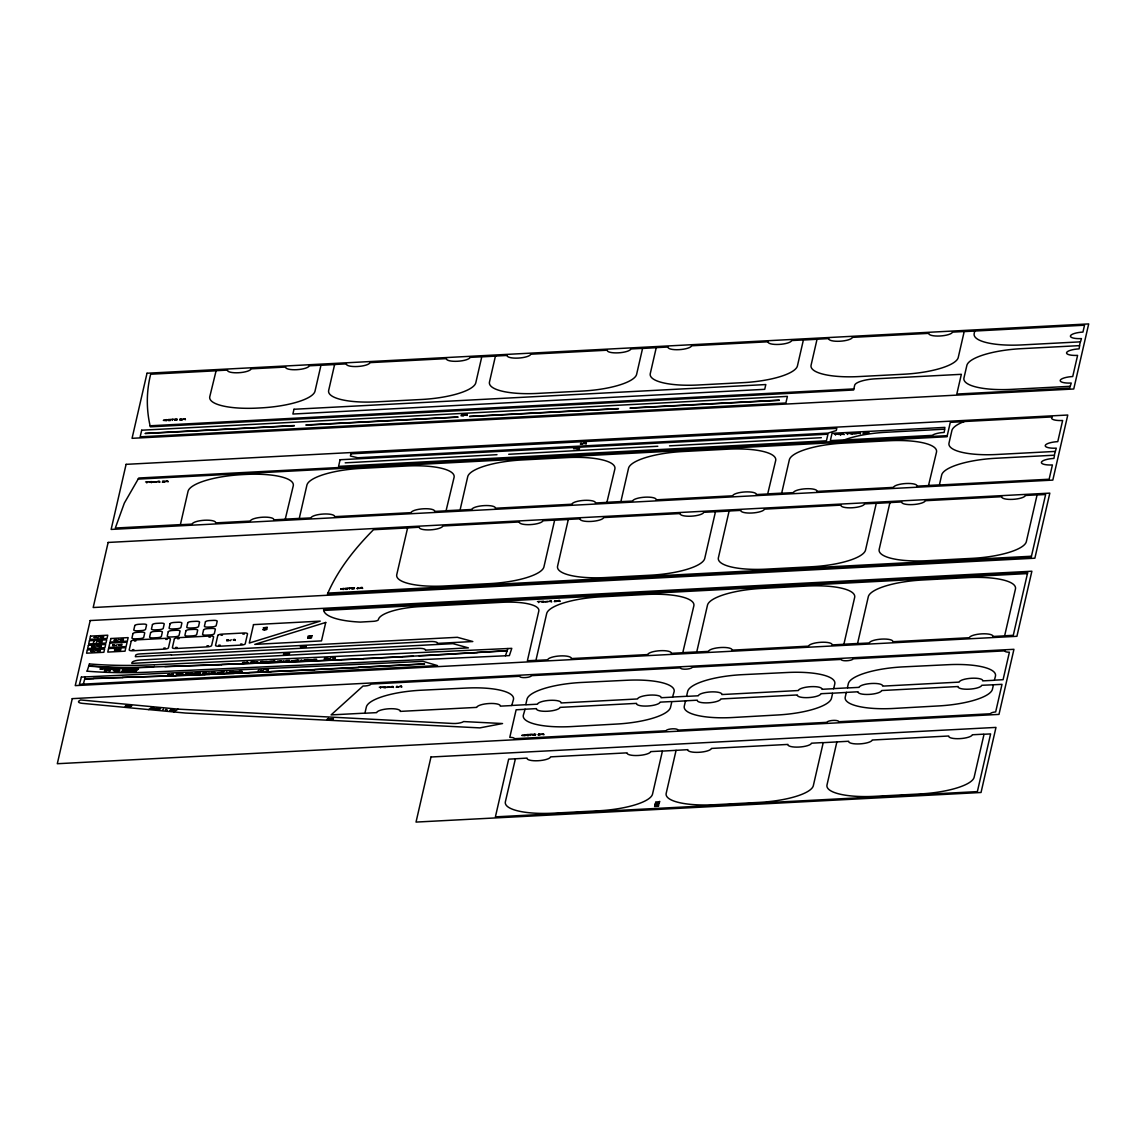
<?xml version="1.0" encoding="UTF-8"?>
<svg xmlns="http://www.w3.org/2000/svg" width="1146" height="1146" viewBox="0 0 1146 1146"><rect width="100%" height="100%" fill="white"/><g stroke="black" fill="none" stroke-linecap="round" stroke-linejoin="round"><path stroke-width="1.5" d="M257.807 662.187L254.04 662.417L257.793 662.073M295.367 660.612L291.6 660.884M114.428 649.925L116.949 649.395M179.435 674.349L183.202 674.092L179.492 674.507M234.644 672.143L238.411 671.857L234.686 672.272M93.313 642.448L94.273 641.474M96.364 642.29L97.324 641.302M95.533 646.946L96.493 645.957M94.545 651.458L95.505 650.484M97.854 637.677L98.814 636.703M146.817 482.953L147.06 481.879M114.399 640.542L114.643 639.439L116.677 640.156L114.027 640.299M151.415 482.71L151.659 481.635L149.395 481.836M116.219 645.599L117.178 644.611M117.637 640.37L118.597 639.382M172.344 420.41L172.602 419.321M159.724 482.28L159.251 481.234M168.104 481.85L167.631 480.79M185.437 419.723L184.964 418.677M947.255 435.652L138.781 478.011L124.341 503.094L115.331 528.034L180.395 524.624L188.03 491.39A51.241 13.867 -4.3 0 1 242.279 474.616L245.473 474.444A51.241 13.867 -4.3 0 1 293.247 485.875L285.254 519.181M216.107 370.745L209.79 396.645A51.241 13.867 -4.3 0 0 257.564 408.076L260.772 407.904A51.241 13.867 -4.3 0 0 315.021 391.13L320.952 365.302L334.99 364.514M230.26 640.729L231.206 639.74M235.317 640.471L234.844 639.411M285.612 519.124L299.264 518.407L306.899 485.159A51.241 13.867 -4.3 0 1 361.148 468.385L406.286 466.021A51.241 13.867 -4.3 0 1 454.06 477.452L446.066 510.758M334.603 364.586L328.673 390.414A51.241 13.867 -4.3 0 0 376.432 401.845L421.57 399.481A51.241 13.867 -4.3 0 0 475.819 382.707L481.764 356.879L495.803 356.091M289.279 654.251L289.523 653.163L286.615 653.32M305.91 647.289L306.168 646.215L303.26 646.358M349.544 589.144L349.802 588.07M357.38 588.743L357.638 587.64L359.658 588.356L357.022 588.5M362.637 588.471L362.165 587.411M833.357 688.646L847.367 687.872L848.327 683.675A51.241 13.867 -4.3 0 1 903.306 666.872L948.401 664.68A51.241 13.867 -4.3 0 1 995.444 676.154L994.442 680.165L1003.079 679.707L1009.397 652.203A5.916 1.604 -4.3 0 1 1004.856 650.856L853.111 658.807A5.916 1.604 -4.3 0 1 846.851 660.741A5.916 1.604 -4.3 0 1 841.336 659.423L692.299 667.23A5.916 1.604 -4.3 0 1 686.039 669.164A5.916 1.604 -4.3 0 1 680.523 667.846L531.486 675.653A5.916 1.604 -4.3 0 1 525.226 677.587A5.916 1.604 -4.3 0 1 519.725 676.269L370.917 684.062A5.916 1.604 -4.3 0 1 363.038 686.024L331.094 714.903L364.929 713.141L366.333 707.039A51.241 13.867 -4.3 0 1 421.313 690.221L466.408 688.044A51.241 13.867 -4.3 0 1 513.451 699.504L511.761 705.478M554.191 520.155L542.889 520.742A11.832 3.194 -4.3 0 1 530.369 524.61A11.832 3.194 -4.3 0 1 519.353 521.974L442.829 525.985A11.832 3.194 -4.3 0 1 430.309 529.853A11.832 3.194 -4.3 0 1 419.278 527.217L407.604 527.934L396.774 574.561A51.241 13.867 -4.3 0 0 444.548 585.993L489.686 583.629A51.241 13.867 -4.3 0 0 543.935 566.855L554.635 520.227L568.674 519.453M380.529 688.187L380.773 687.113M385.128 687.944L385.371 686.855L383.093 687.07M393.436 687.514L392.963 686.468M396.559 687.356L396.803 686.253L398.837 686.97L396.201 687.113M401.816 687.07L401.344 686.024M467.009 415.54L467.267 414.451L464.359 414.608M446.424 510.701L460.076 509.984L467.711 476.736A51.241 13.867 -4.3 0 1 521.96 459.961L567.098 457.598A51.241 13.867 -4.3 0 1 614.858 469.029L606.907 502.32M495.416 356.162L489.485 381.99A51.241 13.867 -4.3 0 0 537.245 393.422L582.383 391.058A51.241 13.867 -4.3 0 0 636.632 374.284L642.562 348.456L656.601 347.668M538.706 602.595L538.964 601.507M543.319 602.352L543.562 601.263L541.327 601.464M579.231 449.576L579.489 448.487L576.581 448.645M580.693 444.333L580.936 443.23L582.97 443.946L580.32 444.075M525.069 709.274L523.335 715.176A51.241 13.867 -4.3 0 0 571.84 726.564L617.021 724.028A51.241 13.867 -4.3 0 0 670.539 707.297L671.843 701.624L685.867 700.851M512.09 705.435L525.742 704.718L527.002 699.246A51.241 13.867 -4.3 0 1 581.982 682.443L627.077 680.251A51.241 13.867 -4.3 0 1 674.106 691.726L672.573 697.055M843.585 644.238L857.566 643.479L868.296 596.765A51.241 13.867 -4.3 0 1 922.544 579.991L967.682 577.627A51.241 13.867 -4.3 0 1 1015.442 589.058L1004.641 635.772L1013.279 635.314L1027.704 572.513L323.602 609.385A60.58 16.402 -4.3 0 0 360.388 622.092L373.338 621.333A4.928 1.332 -4.3 0 0 378.381 619.7A39.279 10.629 -4.3 0 1 420.009 606.606L502.048 602.309A39.422 10.672 -4.3 0 1 538.792 611.105L527.389 660.769L535.941 660.325L546.671 613.611A51.241 13.867 -4.3 0 1 600.919 596.837L646.058 594.473A51.241 13.867 -4.3 0 1 693.831 605.905L682.772 652.661M568.301 519.51L557.586 566.138A51.241 13.867 -4.3 0 0 605.346 577.57L650.484 575.206A51.241 13.867 -4.3 0 0 704.733 558.431L715.448 511.804L729.486 511.03M586.064 444.046L586.308 442.972L583.4 443.115M661.958 751.017L650.656 751.618A11.832 3.194 -4.3 0 1 638.136 755.486A11.832 3.194 -4.3 0 1 627.12 752.85L550.596 756.861A11.832 3.194 -4.3 0 1 538.076 760.729A11.832 3.194 -4.3 0 1 527.045 758.093L515.399 758.795L505.386 801.742A51.241 13.867 -4.3 0 0 553.16 813.173L598.298 810.809A51.241 13.867 -4.3 0 0 652.547 794.035L662.402 751.103L687.858 749.67A11.832 3.194 -4.3 0 0 698.874 752.306A11.832 3.194 -4.3 0 0 711.394 748.438L787.932 744.427A11.832 3.194 -4.3 0 0 798.948 747.063A11.832 3.194 -4.3 0 0 811.468 743.195L822.771 742.594M551.627 601.922L551.154 600.876M560.022 601.478L559.549 600.432M530.77 735.474L531.013 734.4M543.877 734.801L543.405 733.741M607.151 502.277L620.888 501.561L628.524 468.313A51.241 13.867 -4.3 0 1 682.772 451.538L727.911 449.175A51.241 13.867 -4.3 0 1 775.67 460.606L767.705 493.897M656.228 347.739L650.283 373.567A51.241 13.867 -4.3 0 0 698.057 384.999L743.195 382.635A51.241 13.867 -4.3 0 0 797.444 365.861L803.375 340.033L817.413 339.245M654.796 805.652L654.968 804.922M658.549 806.225L654.581 806.526M659.652 801.355L659.236 803.102L655.311 803.303M685.494 700.908L684.291 706.122A51.241 13.867 -4.3 0 0 732.795 717.511L777.976 714.961A51.241 13.867 -4.3 0 0 831.495 698.229L832.641 693.201L846.679 692.428M672.903 697.012L686.554 696.295L687.657 691.468A51.241 13.867 -4.3 0 1 742.637 674.65L787.732 672.473A51.241 13.867 -4.3 0 1 834.775 683.933L833.701 688.588M683.102 652.618L696.754 651.902L707.483 605.188A51.241 13.867 -4.3 0 1 761.732 588.414L806.87 586.05A51.241 13.867 -4.3 0 1 854.644 597.481L843.9 644.195M729.1 511.087L718.399 557.715A51.241 13.867 -4.3 0 0 766.158 569.147L811.296 566.783A51.241 13.867 -4.3 0 0 865.545 550.008L876.26 503.38L890.299 502.607M676.068 750.386L666.198 793.318A51.241 13.867 -4.3 0 0 713.958 804.75L759.096 802.386A51.241 13.867 -4.3 0 0 813.345 785.612L823.215 742.68L848.67 741.247A11.832 3.194 -4.3 0 0 859.686 743.883A11.832 3.194 -4.3 0 0 872.206 740.015L948.73 736.004A11.832 3.194 -4.3 0 0 959.761 738.64A11.832 3.194 -4.3 0 0 972.281 734.772L983.569 734.171M767.963 493.854L781.687 493.138L789.322 459.89A51.241 13.867 -4.3 0 1 843.571 443.115L888.709 440.752A51.241 13.867 -4.3 0 1 936.483 452.183L928.518 485.474M817.026 339.316L811.096 365.144A51.241 13.867 -4.3 0 0 858.87 376.576L904.008 374.212A51.241 13.867 -4.3 0 0 958.257 357.437L964.187 331.609L1084.531 325.206L1082.941 332.082A11.832 3.194 -4.3 0 0 1070.436 335.95A11.832 3.194 -4.3 0 0 1081.452 338.586L1080.535 341.752M835.477 435.108L835.721 434.033M840.29 434.864L840.534 433.775L837.626 433.933M847.553 434.477L847.796 433.389M852.151 434.234L852.409 433.145L850.203 433.331M860.46 433.804L859.987 432.758M868.84 433.36L868.367 432.314M846.307 692.485L845.247 697.055A51.241 13.867 -4.3 0 0 893.751 708.443L938.932 705.907A51.241 13.867 -4.3 0 0 992.45 689.176L993.453 684.778L1002.005 684.334L995.673 711.91A5.916 1.604 -4.3 0 0 990.402 713.772L838.657 721.722A5.916 1.604 -4.3 0 0 833.142 720.404A5.916 1.604 -4.3 0 0 826.882 722.338L677.845 730.145A5.916 1.604 -4.3 0 0 672.33 728.827A5.916 1.604 -4.3 0 0 666.07 730.761L514.325 738.712A5.916 1.604 -4.3 0 0 509.784 737.365L516.13 709.789L524.725 709.331M889.912 502.664L879.197 549.292A51.241 13.867 -4.3 0 0 926.971 560.723L972.109 558.36A51.241 13.867 -4.3 0 0 1026.358 541.585L1037.073 494.957L1045.625 494.513L1031.199 557.328L327.412 594.187C337.884 569.662 354.845 548.533 373.481 529.724L407.604 527.934M836.867 741.963L827.011 784.895A51.241 13.867 -4.3 0 0 874.77 796.327L919.909 793.963A51.241 13.867 -4.3 0 0 974.157 777.189L984.027 734.257L990.617 733.913L977.366 791.614L495.401 816.854L508.652 759.153L515.399 758.795M928.761 485.431L939.405 484.873L941.668 475.031A51.241 13.867 -4.3 0 1 995.917 458.257L1054.291 455.206L1056.283 448.158A11.832 3.194 -4.3 0 1 1045.252 445.522A11.832 3.194 -4.3 0 1 1057.772 441.64L1062.629 420.496A11.832 3.194 -4.3 0 1 1052.3 416.915L964.373 421.513M974.759 331.051L974.2 333.486A51.241 13.867 -4.3 0 0 1021.96 344.917L1080.334 341.852L1079.475 345.634L1021.1 348.685A51.241 13.867 -4.3 0 0 966.852 365.459L963.972 377.936A51.241 13.867 -4.3 0 0 1011.746 389.368L1070.12 386.317L1069.705 388.136L956.81 394.052L961.351 374.312L875.558 378.81A19.711 5.329 -4.3 0 0 854.687 385.257L853.598 389.998L150.355 426.842C146.201 409.609 146.33 391.402 150.67 374.226L215.849 370.803M83.343 684.133L85.305 676.885M100.146 668.949L103.999 668.233L102.782 669.336L100.175 669.078M129.011 671.298L132.864 670.582L131.661 671.685L129.097 671.456M291.6 660.855L295.353 660.497M258.051 670.883L259.068 669.909M262.907 670.668L263.938 669.679M268.092 670.424L268.422 669.336L265.514 669.479M87.11 671.155L89.445 663.935M505.458 655.784L507.879 648.521M113.998 669.164L117.794 668.734M115.803 670.997L119.599 670.568M130.902 669.479L134.698 669.049M247.937 663.176L247.622 662.116M253.352 662.961L253.753 661.872L250.859 661.987M263.537 662.359L265.385 661.901M289.222 661.457L289.623 660.368L286.729 660.497M297.086 661.127L297.487 660.039M300.782 660.97L301.183 659.867L302.73 660.741L304.979 659.724L304.578 660.812M307.844 660.683L308.245 659.58L305.91 659.781M316.239 660.34L316.64 659.236L313.732 659.365M168.09 675.28L168.519 674.177L170.396 674.922L167.774 675.023M173.333 675.066L173.032 674.006M178.747 674.865L179.177 673.762L176.283 673.877M188.918 674.278L190.766 673.819M214.589 673.433L215.004 672.344L212.11 672.458M222.439 673.103L222.868 672.014M226.134 672.96L226.564 671.857L228.083 672.731L230.346 671.714L229.931 672.817M233.182 672.673L233.612 671.585L231.291 671.771M241.577 672.358L242.007 671.255L239.113 671.37M117.766 668.978L114.084 669.364M119.571 670.811L115.861 671.169M134.712 669.235L130.959 669.651M329.704 658.85L330.836 657.861M334.876 658.649L335.305 657.56L332.412 657.675M308.131 636.044L312.099 635.729M267.133 627.693L263.251 627.865L267.276 627.22M307.801 637.835L311.698 637.634L307.672 638.265M170.768 710.348L172.072 709.961M174.579 419.522L175.796 419.135M351.779 588.256L352.997 587.869M532.99 734.586L534.222 734.214M93.342 651.286L90.949 651.515M285.927 654.18L283.535 654.409M556.827 601.364L554.435 601.636M540.683 734.686L538.291 734.958M111.406 669.508L112.623 668.405L109.858 668.347M109.658 671.27L110.188 670.152M114.844 671.37L116.047 670.267L113.282 670.224M118.94 669.636L120.144 668.548M122.479 669.708L123.696 668.605L124.441 669.593L127.306 668.677L126.089 669.78M124.699 671.384L126.762 671.012M129.212 669.837L130.429 668.734L128.037 668.82M137.233 669.995L138.451 668.892L135.686 668.834M104.429 670.868L105.919 670.582M172.215 710.219L170.826 710.463M333.386 719L331.237 719.172M263.895 661.743L267.204 661.529M129.24 706.008L128.467 706.595L130.143 706.753M166.901 709.761L167.359 710.133M189.291 673.662L192.614 673.447M312.027 635.973L309.692 636.173M173.848 711.981L177.988 709.13L453.1 723.484A7.879 2.134 -4.3 0 0 463.6 721.565L502.55 723.541L479.859 727.882L185.222 713.027L82.268 703.343A7.879 2.134 -4.3 0 1 79.16 700.851L80.507 699.934L177.988 709.13M328.501 718.356L326.911 719.444L329.575 719.573M116.949 649.71L114.586 649.897M148.665 709.618L152.862 706.781M286.256 660.497L284.566 661.657L283.692 660.741L282.16 661.758L281.228 660.712M90.921 651.215L92.081 651.014M211.652 672.458L209.933 673.604L209.073 672.688L207.526 673.705L206.624 672.659M283.52 654.108L284.681 653.908M554.378 601.335L555.538 601.134M538.233 734.643L539.394 734.443M656.558 805.165L658.678 804.864M128.51 671.155L125.014 671.47M267.133 662.073L263.824 662.417M324.576 658.162L326.753 657.99M192.428 674.049L189.176 674.335M179.951 419.107L182.128 418.935M162.617 481.234L164.795 481.062M461.408 414.924L463.586 414.752M92.067 646.229L94.244 646.058M863.353 432.744L865.531 432.572M106.865 670.926L104.472 671.04M154.939 708.686L156.601 708.515M658.692 805.223L657.775 805.466M840.534 434.85L842.625 433.661L844.172 434.649M170.797 710.148L169.751 710.377M112.609 645.27L114.385 645.069M226.636 640.399L228.756 640.256M156.587 708.815L154.954 708.959M242.594 662.503L244.743 662.345M127.192 705.22L125.158 706.28L127.65 706.523M154.037 708.257L153.02 708.787L154.266 708.901M157.647 708.6L157.045 709.173M159.05 708.744L158.033 709.259L160.669 708.887M163.506 709.159L162.746 709.718M165.969 709.388L165.368 709.961M116.706 650.183L114.586 650.226M105.303 670.281L107.409 670.252M332.641 719.473L330.635 719.158A5.343 1.447 -4.3 0 1 330.908 718.957L333.443 718.685M114.872 645.513L112.695 645.656M228.828 640.686L226.664 640.772M91.265 650.713L93.342 650.613M283.85 653.607L285.941 653.507M554.721 600.833L556.798 600.733M538.577 734.142L540.654 734.056M125.501 670.754L128.624 670.654M230.575 672.788L231.406 672.401M131.561 706.108L130.014 706.294M656.271 805.323L654.996 805.638M109.429 668.333L106.965 669.422L106.865 668.419L104.673 669.379L104.615 668.247M263.551 628.739L266.918 628.753M311.397 636.761L308.03 636.732M129.527 705.778L131.604 705.664M174.55 419.837L176.928 420.095M351.765 588.571L354.329 588.27M532.976 734.915L534.523 734.715M656.658 805.839L658.148 805.71M1070.264 386.216L1071.238 383.036A11.832 3.194 -4.3 0 1 1060.222 380.4A11.832 3.194 -4.3 0 1 1072.728 376.533L1077.598 355.375A11.832 3.194 -4.3 0 1 1066.568 352.739A11.832 3.194 -4.3 0 1 1079.088 348.871L1079.647 345.734M126.719 669.794L127.679 669.479M127.779 669.436L127.908 669.393A3.381 0.917 -4.3 0 0 128.467 669.293L128.51 669.293A4.269 1.16 -4.3 0 0 129.025 669.321L129.77 669.336M964.23 421.585L963.958 421.628A51.241 13.867 -4.3 0 0 951.882 430.581L949.017 443.058A51.241 13.867 -4.3 0 0 996.791 454.489L1055.165 451.424M183.46 418.849L184.563 418.705M157.733 481.406L158.836 481.263M166.113 480.976L167.216 480.819M858.483 432.93L859.586 432.773M866.849 432.486L867.966 432.343M360.661 587.597L361.764 587.44M233.326 639.597L234.429 639.439M549.636 601.048L550.739 600.891M558.03 600.604L559.133 600.461M391.459 686.64L392.562 686.483M399.825 686.196L400.928 686.053M541.886 733.927L542.989 733.769M246.061 662.288L247.207 662.13M171.485 674.177L172.631 674.02M177.043 419.565L175.539 419.68M108.469 670.267L109.787 670.152M535.526 734.615L534.222 734.729M354.114 588.843L351.851 588.944M535.325 735.173L533.076 735.274M526.143 735.173L528.836 735.016M655.097 804.377L659.122 803.675L655.326 803.375M345.247 588.8L347.61 588.672M168.09 420.066L170.339 419.937M176.04 420.224L174.65 420.195M535.024 734.686L533.907 734.758M175.968 419.121L177.315 419.192M353.169 587.869L354.515 587.927M93.657 678.375L107.036 678.131M88.17 678.747L102.51 678.26M84.732 678.976L93.643 678.618M84.675 679.22L88.127 678.991M534.38 734.199L535.741 734.271M868.926 432.916L868.467 432.944A3.739 1.017 -4.3 0 1 866.978 432.973L866.877 432.959M159.81 481.836L159.351 481.864A3.739 1.017 -4.3 0 1 157.862 481.893L157.747 481.864M235.131 640.041L234.944 640.055A3.739 1.017 -4.3 0 1 233.455 640.084L233.311 640.055M860.102 433.389L860.102 433.389A3.739 1.017 -4.3 0 1 858.598 433.417L858.44 433.374M362.394 588.041L362.265 588.041A3.739 1.017 -4.3 0 1 360.775 588.084L360.646 588.041M559.764 601.063L559.649 601.063A3.739 1.017 -4.3 0 1 558.145 601.091L557.987 601.063M507.177 650.613L477.037 652.446M507.105 650.856L452.985 653.85M393.193 687.084L393.064 687.099A3.739 1.017 -4.3 0 1 391.574 687.127L391.431 687.099M401.444 686.655L401.444 686.655A3.739 1.017 -4.3 0 1 399.954 686.698L399.868 686.669M543.619 734.371L543.505 734.385A3.739 1.017 -4.3 0 1 542.015 734.414L541.843 734.371M477.008 652.676L433.03 654.968M452.942 654.08L418.906 655.741M432.987 655.197L402.203 656.629M413.291 656.271L374.384 658.048M424.507 663.835L358.598 667.33M424.464 664.093L314.692 669.536M216.236 370.688L227.524 370.086A11.832 3.194 -4.3 0 0 238.554 372.737A11.832 3.194 -4.3 0 0 251.074 368.854L285.655 367.049A11.832 3.194 -4.3 0 0 296.685 369.685A11.832 3.194 -4.3 0 0 309.205 365.818L320.493 365.23M335.105 364.457L346.407 363.869A11.832 3.194 -4.3 0 0 357.423 366.505A11.832 3.194 -4.3 0 0 369.943 362.637L446.467 358.626A11.832 3.194 -4.3 0 0 457.498 361.262A11.832 3.194 -4.3 0 0 470.018 357.394L481.306 356.807M495.917 356.034L507.205 355.446A11.832 3.194 -4.3 0 0 518.236 358.082A11.832 3.194 -4.3 0 0 530.756 354.214L607.28 350.203A11.832 3.194 -4.3 0 0 618.296 352.839A11.832 3.194 -4.3 0 0 630.816 348.971L642.118 348.384M656.715 347.61L668.018 347.023A11.832 3.194 -4.3 0 0 679.048 349.659A11.832 3.194 -4.3 0 0 691.554 345.791L768.092 341.78A11.832 3.194 -4.3 0 0 779.108 344.416A11.832 3.194 -4.3 0 0 791.628 340.548L802.931 339.961M817.528 339.187L828.83 338.6A11.832 3.194 -4.3 0 0 839.846 341.236A11.832 3.194 -4.3 0 0 852.366 337.368L928.89 333.357A11.832 3.194 -4.3 0 0 939.921 335.993A11.832 3.194 -4.3 0 0 952.441 332.125L963.729 331.538M171.098 419.407L174.135 419.25M179.636 420.023L182.271 419.894M168.562 420.611L170.296 420.525L170.539 419.45L168.877 419.536A3.08 0.831 -4.3 0 0 168.233 419.579M150.112 425.782L853.856 388.909M465.032 415.096L467.153 414.981M461.093 415.84L463.729 415.697M145.327 433.346L294.364 425.538M306.125 424.922L457.884 416.972M469.645 416.356L618.453 408.563M630.228 407.947L779.266 400.14M145.284 433.546L294.321 425.739M306.082 425.123L457.841 417.173M469.602 416.557L618.41 408.764M630.185 408.148L779.223 400.341M963.886 421.642L950.306 422.344L946.997 436.741L138.036 479.114M584.088 443.602L586.193 443.502M834.216 434.105L837.253 433.947M846.292 433.475L849.344 433.317M838.313 434.42L840.419 434.305M841.393 434.377L843.556 434.262M852.266 433.732L851.492 433.775A4.269 1.16 -4.3 0 1 850.934 433.804A3.381 0.917 -4.3 0 1 850.289 433.79L850.088 433.775M573.544 448.802L576.08 448.673M863.038 433.661L865.66 433.532M577.255 449.132L579.375 449.017M345.19 462.841L496.992 454.69M508.709 454.274L657.804 446.267M669.522 445.851L821.324 437.7M844.545 439.863L830.349 440.608L832.025 433.303L944.92 427.386L944.49 429.206L886.116 432.271A51.241 13.867 -4.3 0 0 844.473 439.863L844.774 439.878M844.917 439.949L932.285 435.365A11.832 3.194 -4.3 0 1 944.118 432.443L944.734 429.32M145.556 481.95L148.608 481.793M151.53 482.222L150.756 482.251A4.269 1.16 -4.3 0 1 150.198 482.28A3.381 0.917 -4.3 0 1 149.553 482.28L149.352 482.251M162.302 482.151L164.924 482.008M180.839 524.71L192.141 524.109A11.832 3.194 -4.3 0 1 204.661 520.241A11.832 3.194 -4.3 0 1 215.677 522.877L250.272 521.072A11.832 3.194 -4.3 0 1 262.792 517.204A11.832 3.194 -4.3 0 1 273.808 519.84L285.11 519.253M299.722 518.479L311.01 517.892A11.832 3.194 -4.3 0 1 323.53 514.024A11.832 3.194 -4.3 0 1 334.56 516.66L411.085 512.649A11.832 3.194 -4.3 0 1 423.605 508.781A11.832 3.194 -4.3 0 1 434.62 511.417L445.923 510.83M460.52 510.056L471.823 509.469A11.832 3.194 -4.3 0 1 484.343 505.601A11.832 3.194 -4.3 0 1 495.359 508.237L571.883 504.226A11.832 3.194 -4.3 0 1 584.403 500.358A11.832 3.194 -4.3 0 1 595.433 502.994L606.721 502.406M621.333 501.633L632.635 501.046A11.832 3.194 -4.3 0 1 645.141 497.178A11.832 3.194 -4.3 0 1 656.171 499.814L732.695 495.803A11.832 3.194 -4.3 0 1 745.215 491.935A11.832 3.194 -4.3 0 1 756.245 494.571L767.534 493.983M782.145 493.21L793.433 492.622A11.832 3.194 -4.3 0 1 805.953 488.755A11.832 3.194 -4.3 0 1 816.983 491.39L893.508 487.379A11.832 3.194 -4.3 0 1 906.028 483.512A11.832 3.194 -4.3 0 1 917.044 486.148L928.346 485.56M939.863 484.959L1049.134 479.229L1052.415 464.947A11.832 3.194 -4.3 0 1 1041.399 462.311A11.832 3.194 -4.3 0 1 1053.919 458.429L1054.492 455.306M568.788 519.396L580.091 518.794A11.832 3.194 -4.3 0 0 591.121 521.43A11.832 3.194 -4.3 0 0 603.627 517.562L680.165 513.551A11.832 3.194 -4.3 0 0 691.181 516.187A11.832 3.194 -4.3 0 0 703.701 512.319L715.004 511.732M729.601 510.973L740.903 510.371A11.832 3.194 -4.3 0 0 751.919 513.007A11.832 3.194 -4.3 0 0 764.439 509.139L840.963 505.128A11.832 3.194 -4.3 0 0 851.994 507.778A11.832 3.194 -4.3 0 0 864.514 503.896L875.802 503.309M890.413 502.55L901.716 501.948A11.832 3.194 -4.3 0 0 912.732 504.584A11.832 3.194 -4.3 0 0 925.252 500.716L1001.776 496.705A11.832 3.194 -4.3 0 0 1012.806 499.355A11.832 3.194 -4.3 0 0 1025.326 495.473L1036.614 494.886M348.298 588.142L351.335 587.984M345.791 589.345L347.496 589.259L347.739 588.185L346.078 588.27A3.08 0.831 -4.3 0 0 345.433 588.313M327.885 593.084L1031.443 556.24M323.702 610.446L1027.461 573.587M537.46 601.593L540.497 601.435M543.433 601.851L542.66 601.894A4.269 1.16 -4.3 0 1 542.101 601.922A3.381 0.917 -4.3 0 1 541.442 601.908L541.284 601.894M556.082 601.106L554.721 601.106M221.006 635.256L222.467 635.171M242.852 634.11L244.327 634.039M134.397 641.044L135.858 640.972M165.783 639.396L167.244 639.325M177.544 638.78L179.02 638.709M208.944 637.133L210.406 637.061M112.795 644.711L114.972 645.169M226.836 639.84L228.999 640.299M91.752 647.146L94.373 647.003M91.623 651.043L92.625 650.985M132.392 649.725L133.867 649.639M163.792 648.077L165.253 648.006M175.553 647.461L177.028 647.39M206.953 645.814L208.414 645.742M218.714 645.198L220.19 645.126M240.574 644.052L242.05 643.98M303.934 646.86L306.054 646.745M171.456 654.81L135.357 656.715L135.701 655.226A3.939 1.06 -4.3 0 1 139.869 653.936L457.383 637.305L472.811 641.531L437.457 643.393M171.384 655.082L430.108 641.531A7.879 2.134 -4.3 0 1 437.471 643.207M285.225 653.879L283.821 653.865M287.288 653.807L289.408 653.693M425.495 650.126L468.385 647.877L452.957 643.651L140.342 660.024A7.879 2.134 -4.3 0 0 131.991 662.603L131.819 663.391L418.104 648.392A7.879 2.134 -4.3 0 1 425.467 649.954M248.009 662.732L247.622 662.76A3.739 1.017 -4.3 0 1 246.146 662.775L246.046 662.746M402.16 656.859L363.253 658.606M536.4 660.397L547.688 659.81A11.832 3.194 -4.3 0 1 560.208 655.927A11.832 3.194 -4.3 0 1 571.238 658.578L647.762 654.567A11.832 3.194 -4.3 0 1 660.282 650.699A11.832 3.194 -4.3 0 1 671.298 653.335L682.601 652.733M697.212 651.974L708.5 651.386A11.832 3.194 -4.3 0 1 721.02 647.504A11.832 3.194 -4.3 0 1 732.05 650.154L808.575 646.143A11.832 3.194 -4.3 0 1 821.095 642.276A11.832 3.194 -4.3 0 1 832.111 644.912L843.413 644.31M858.01 643.551L869.313 642.963A11.832 3.194 -4.3 0 1 881.833 639.096A11.832 3.194 -4.3 0 1 892.849 641.731L969.373 637.72A11.832 3.194 -4.3 0 1 981.893 633.853A11.832 3.194 -4.3 0 1 992.923 636.488L1004.211 635.887M379.269 687.185L382.32 687.027M385.242 687.442L384.469 687.485A4.269 1.16 -4.3 0 1 383.91 687.514A3.381 0.917 -4.3 0 1 383.265 687.514L383.108 687.485M365.388 713.213L376.69 712.626A11.832 3.194 -4.3 0 1 389.196 708.758A11.832 3.194 -4.3 0 1 400.226 711.394L476.75 707.383A11.832 3.194 -4.3 0 1 489.27 703.515A11.832 3.194 -4.3 0 1 500.301 706.151L511.589 705.564M526.2 704.79L537.488 704.203A11.832 3.194 -4.3 0 1 550.008 700.335A11.832 3.194 -4.3 0 1 561.039 702.971L637.563 698.96A11.832 3.194 -4.3 0 1 650.083 695.092A11.832 3.194 -4.3 0 1 661.099 697.728L672.401 697.14M686.998 696.367L698.301 695.78A11.832 3.194 -4.3 0 1 710.821 691.912A11.832 3.194 -4.3 0 1 721.837 694.548L798.375 690.537A11.832 3.194 -4.3 0 1 810.895 686.669A11.832 3.194 -4.3 0 1 821.911 689.305L833.214 688.717M847.811 687.944L859.113 687.356A11.832 3.194 -4.3 0 1 871.633 683.489A11.832 3.194 -4.3 0 1 882.649 686.125L959.173 682.114A11.832 3.194 -4.3 0 1 971.693 678.246A11.832 3.194 -4.3 0 1 982.724 680.882L994.012 680.294M525.183 709.216L536.471 708.615A11.832 3.194 -4.3 0 0 547.502 711.251A11.832 3.194 -4.3 0 0 560.022 707.383L636.546 703.372A11.832 3.194 -4.3 0 0 647.576 706.022A11.832 3.194 -4.3 0 0 660.082 702.14L671.384 701.553M685.996 700.793L697.284 700.192A11.832 3.194 -4.3 0 0 708.314 702.827A11.832 3.194 -4.3 0 0 720.834 698.96L797.358 694.949A11.832 3.194 -4.3 0 0 808.374 697.599A11.832 3.194 -4.3 0 0 820.894 693.717L832.197 693.129M846.794 692.37L858.096 691.769A11.832 3.194 -4.3 0 0 869.112 694.404A11.832 3.194 -4.3 0 0 881.632 690.537L958.156 686.526A11.832 3.194 -4.3 0 0 969.187 689.176A11.832 3.194 -4.3 0 0 981.707 685.294L993.453 684.778M527.303 734.6L528.965 734.514L528.707 735.589L527.189 735.675M529.509 734.471L532.561 734.314M539.938 734.414L538.52 734.385M655.641 801.971L659.552 801.77M374.341 658.291L341.021 659.666M173.032 674.65L173.032 674.65A3.739 1.017 -4.3 0 1 171.542 674.665L171.442 674.636M358.54 667.588L270.814 671.613M363.21 658.835L312.672 660.941M314.634 669.78L248.897 672.587M154.266 664.795L511.789 648.35L509.383 655.598L151.931 672.014A155.971 42.201 -4.3 0 1 87.096 671.169M340.978 659.895L221.679 664.537M266.159 669.966L268.264 669.88M260.371 670.396L261.875 670.338M270.757 671.857L234.156 673.218M312.614 661.185L153.564 666.958M248.825 672.831L224.329 673.633M260.486 661.586L263.165 661.471L262.763 662.56L259.984 662.675M272.29 661.099L274.968 660.984L274.567 662.059L271.803 662.173M295.983 660.096L299.02 659.967M251.461 662.488L253.567 662.402M261.188 662.073L262.95 662.001M273.006 661.571L274.768 661.5M287.331 660.998L289.422 660.898M314.348 659.867L316.439 659.781M308.016 660.182L307.243 660.211A4.269 1.16 -4.3 0 1 306.698 660.225A3.381 0.917 -4.3 0 1 306.054 660.211L305.896 660.196M242.15 663.419L244.771 663.305M234.199 673.461L209.603 674.235M224.444 673.877L204.704 674.435M185.896 673.504L188.56 673.39L188.145 674.478L185.38 674.579M197.699 673.031L200.364 672.917L199.948 674.006L197.184 674.106M221.364 672.072L224.401 671.957M176.871 674.392L178.977 674.306M186.583 673.991L188.345 673.92M198.387 673.519L200.149 673.447M212.698 672.96L214.803 672.874M239.7 671.885L241.806 671.8M233.383 672.172L232.609 672.215A4.269 1.16 -4.3 0 1 232.065 672.229A3.381 0.917 -4.3 0 1 231.42 672.215L231.234 672.186M209.833 674.478L194.892 674.822M204.948 674.665L189.992 675.008M332.999 658.176L335.105 658.091M327.212 658.563L328.701 658.506M324.117 659.065L326.739 658.964M195.207 675.051L175.281 675.567M190.336 675.238L122.622 677.401M175.739 675.796L106.993 677.888M221.608 664.78L164.895 666.628M122.88 677.63L102.538 678.031M109.815 670.811L109.658 670.811A3.739 1.017 -4.3 0 1 108.34 670.739M118.711 668.519L121.619 668.576M110.03 668.906L112.036 668.949M135.844 669.393L137.864 669.436M122.479 670.396L125.043 670.439L123.84 671.527L121.189 671.484M133.767 670.596L136.331 670.654L135.128 671.742L132.478 671.685M106.435 670.596L105.289 670.539M113.454 670.768L115.46 670.811M122.765 670.94L124.441 670.969M134.053 671.141L135.729 671.184M327.684 718.914L329.618 719M462.311 415.325L463.528 415.525M864.499 433.159L865.459 433.346M462.554 415.339L461.451 415.21M325.421 658.549L324.647 658.449M88.729 666.155L105.747 667.259A137.807 37.288 -4.3 0 0 153.507 667.029M325.65 658.563L326.553 658.764M88.815 665.869L105.804 667.001A136.288 36.873 -4.3 0 0 153.507 666.8M126.146 705.764L127.965 705.936M153.507 708.529L154.424 708.615M183.432 419.307L183.589 419.321A3.739 1.017 -4.3 0 0 185.022 419.307M549.622 601.507L549.779 601.521A3.739 1.017 -4.3 0 0 551.197 601.507M166.07 481.42L166.256 481.449A3.739 1.017 -4.3 0 0 167.674 481.435M264.798 629.799L266.832 629.412L264.884 629.326A6.948 1.877 -4.3 0 0 264.654 629.555L262.821 629.655L264.64 629.498A5.014 1.361 -4.3 0 0 264.74 629.77M242.651 662.803L244.571 663.104M180.022 419.407L182.056 419.708M162.646 481.506L164.723 481.821M92.095 646.502L94.173 646.817M154.28 664.737A156.014 42.216 -4.3 0 1 89.417 663.935M526.644 734.643A3.08 0.831 -4.3 0 1 527.289 734.615M152.805 482.137L156.558 481.864L152.805 482.137M386.517 687.371L390.285 687.099L386.517 687.342M544.708 601.779L548.461 601.507L544.708 601.75M853.541 433.661L857.308 433.389L853.541 433.632M302.587 646.63L301.427 646.946A5.014 1.361 -4.3 0 0 300.639 647.032L301.985 646.946A6.948 1.877 -4.3 0 0 301.427 646.946L300.324 646.759L302.587 646.63M313.059 659.852L309.291 660.11L313.059 659.881M96.98 650.828L100.103 651.172L100.347 650.083L96.98 650.828M97.969 646.315L101.092 646.659L101.335 645.57L97.983 646.244M98.8 641.66L101.922 642.004L102.166 640.915L98.828 641.559M100.275 637.047L103.412 637.391L103.656 636.302L100.275 637.047M117.508 649.753L120.631 650.097L120.889 649.023L117.508 649.753M118.64 644.969L121.777 645.313L122.02 644.224L118.654 644.897M120.072 639.726L123.195 640.07L123.439 638.995L120.072 639.726M163.477 420.367L166.6 420.711L166.843 419.622L163.477 420.367M340.677 589.101L343.8 589.445L344.044 588.356L340.691 589.03M521.903 735.446L525.026 735.775L525.269 734.701L521.903 735.403M94.173 637.391L96.694 637.348A5.444 1.475 -4.3 0 0 96.751 637.09L94.173 637.391M220.734 672.559L216.981 672.817L220.734 672.587M267.892 661.872L270.943 662.216L271.344 661.127L267.92 661.801M277.146 661.486L280.183 661.829L280.584 660.741L277.146 661.457M193.287 673.791L196.324 674.149L196.754 673.06L193.287 673.762M202.527 673.433L205.564 673.776L205.994 672.688L202.527 673.39M72.255 698.645L57.3 763.723L998.983 714.402L1013.938 649.309L72.255 698.645M90.19 620.545L75.249 685.623L1016.917 636.302L1031.873 571.224L90.19 620.545M108.139 542.445L93.184 607.523L1034.867 558.202L1049.822 493.124L108.139 542.445M126.089 464.345L111.133 529.423L1052.816 480.102L1067.771 415.024L126.089 464.345M147.017 373.238L132.062 438.316L1073.745 388.995L1088.7 323.917L147.017 373.238M87.325 649.94L86.566 653.191L103.842 652.289L104.587 649.037L87.325 649.94M88.385 645.327L87.626 648.579L104.902 647.676L105.647 644.424L88.385 645.327M89.431 640.714L88.686 643.98L105.962 643.064L106.707 639.812L89.431 640.714M90.491 636.116L89.746 639.368L107.022 638.465L107.767 635.199L90.491 636.116M141.689 430.208L140.156 436.827L785.87 403.005L787.402 396.387L141.689 430.208M108.569 648.564L107.767 652.088L125.029 651.186L125.845 647.648L108.569 648.564M109.815 643.135L108.827 647.476L126.089 646.573L127.091 642.233L109.815 643.135M110.876 638.523L110.073 642.047L127.335 641.144L128.151 637.62L110.876 638.523M131.203 641.216L129.212 649.882A3.939 1.06 -4.3 0 0 132.879 650.77L164.279 649.123A3.939 1.06 -4.3 0 0 168.448 647.834L170.439 639.153A3.939 1.06 -4.3 0 0 166.772 638.279L135.371 639.926A3.939 1.06 -4.3 0 0 131.203 641.216M132.95 633.623L131.948 637.964A3.939 1.06 -4.3 0 0 135.629 638.838L139.554 638.637A3.939 1.06 -4.3 0 0 143.723 637.348L144.711 633.007A3.939 1.06 -4.3 0 0 141.044 632.119L137.119 632.334A3.939 1.06 -4.3 0 0 132.95 633.623M134.798 625.573L133.796 629.913A3.939 1.06 -4.3 0 0 137.477 630.801L141.402 630.587A3.939 1.06 -4.3 0 0 145.571 629.297L146.559 624.957A3.939 1.06 -4.3 0 0 142.892 624.083L138.967 624.284A3.939 1.06 -4.3 0 0 134.798 625.573M150.599 632.692L149.61 637.033A3.939 1.06 -4.3 0 0 153.278 637.907L157.203 637.706A3.939 1.06 -4.3 0 0 161.371 636.417L162.374 632.076A3.939 1.06 -4.3 0 0 158.707 631.202L154.782 631.403A3.939 1.06 -4.3 0 0 150.599 632.692M152.447 624.656L151.458 628.996A3.939 1.06 -4.3 0 0 155.125 629.87L159.05 629.67A3.939 1.06 -4.3 0 0 163.219 628.38L164.222 624.04A3.939 1.06 -4.3 0 0 160.555 623.152L156.63 623.367A3.939 1.06 -4.3 0 0 152.447 624.656M168.261 631.775L167.259 636.102A3.939 1.06 -4.3 0 0 170.94 636.99L174.865 636.775A3.939 1.06 -4.3 0 0 179.034 635.486L180.037 631.16A3.939 1.06 -4.3 0 0 176.355 630.271L172.43 630.486A3.939 1.06 -4.3 0 0 168.261 631.775M170.109 623.725L169.107 628.065A3.939 1.06 -4.3 0 0 172.788 628.953L176.713 628.739A3.939 1.06 -4.3 0 0 180.882 627.449L181.885 623.109A3.939 1.06 -4.3 0 0 178.203 622.235L174.278 622.436A3.939 1.06 -4.3 0 0 170.109 623.725M174.364 638.952L172.373 647.633A3.939 1.06 -4.3 0 0 176.04 648.507L207.426 646.86A3.939 1.06 -4.3 0 0 211.609 645.57L213.6 636.89A3.939 1.06 -4.3 0 0 209.919 636.016L178.532 637.663A3.939 1.06 -4.3 0 0 174.364 638.952M185.91 630.844L184.921 635.185A3.939 1.06 -4.3 0 0 188.589 636.059L192.514 635.858A3.939 1.06 -4.3 0 0 196.697 634.569L197.685 630.228A3.939 1.06 -4.3 0 0 194.018 629.355L190.093 629.555A3.939 1.06 -4.3 0 0 185.91 630.844M187.758 622.808L186.769 627.149A3.939 1.06 -4.3 0 0 190.437 628.022L194.362 627.822A3.939 1.06 -4.3 0 0 198.544 626.533L199.533 622.192A3.939 1.06 -4.3 0 0 195.866 621.304L191.941 621.519A3.939 1.06 -4.3 0 0 187.758 622.808M203.573 629.913L202.57 634.254A3.939 1.06 -4.3 0 0 206.251 635.142L210.176 634.927A3.939 1.06 -4.3 0 0 214.345 633.638L215.348 629.297A3.939 1.06 -4.3 0 0 211.666 628.423L207.741 628.624A3.939 1.06 -4.3 0 0 203.573 629.913M205.421 621.877L204.418 626.217A3.939 1.06 -4.3 0 0 208.099 627.091L212.024 626.891A3.939 1.06 -4.3 0 0 216.193 625.601L217.196 621.261A3.939 1.06 -4.3 0 0 213.514 620.387L209.589 620.588A3.939 1.06 -4.3 0 0 205.421 621.877M217.812 635.428L215.534 645.37A3.939 1.06 -4.3 0 0 219.201 646.244L241.061 645.098A3.939 1.06 -4.3 0 0 245.23 643.808L247.522 633.867A3.939 1.06 -4.3 0 0 243.84 632.993L221.995 634.125A3.939 1.06 -4.3 0 0 217.812 635.428M253.51 624.627L249.284 643.064L320.221 621.132L253.51 624.627M340.09 459.747L338.571 466.365L826.424 440.809L827.942 434.191L340.09 459.747M350.905 453.83L350.404 455.993L357.753 457.755L827.942 433.116L836.293 430.538L836.795 428.375L350.905 453.83M325.736 622.45L321.496 640.886L254.784 644.381L325.736 622.45M430.982 757.005L416.027 822.083L981.033 792.488L995.989 727.409L430.982 757.005M293.992 409.265L292.889 414.035L764.711 389.325L765.815 384.555L293.992 409.265M81.38 677.085L79.418 684.334L437.486 665.582L423.046 661.371L81.38 677.085M153.707 708.228L151.516 708.343L153.707 708.228M173.906 710.047L172.888 710.577L175.08 710.477L173.906 710.047"/></g></svg>
